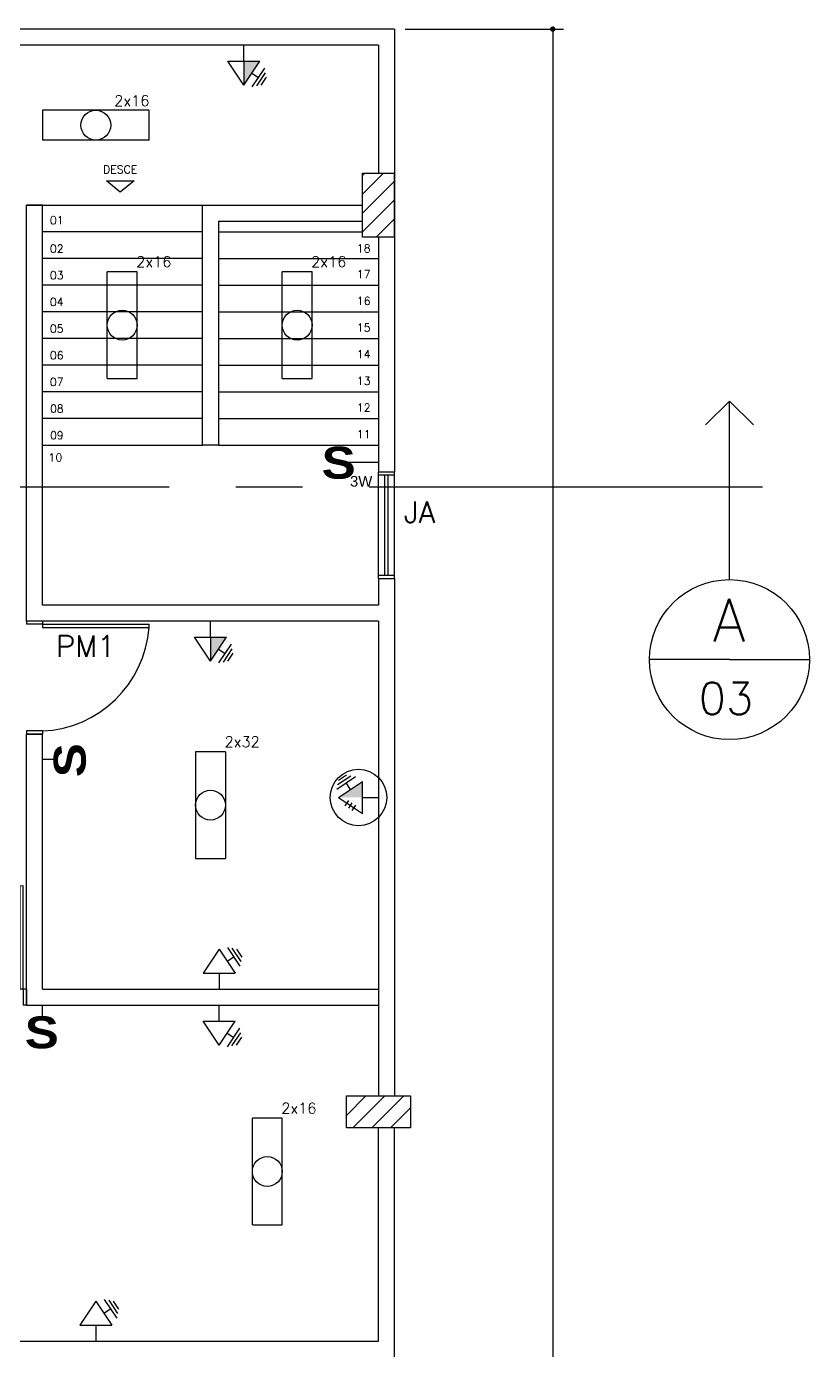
# Model space of a CAD drawing. Header units: millimetres. Extents: x 682 to 1119, y 341 to 434.
# Drawn here: x 1092.23 to 1099.58, y 394.74 to 407.15 of the extents above; entities that cross this region are included whole.
import ezdxf
from ezdxf.enums import TextEntityAlignment as Align

# ---------------------------------------------------------------- set-up
doc = ezdxf.new("R2010")
doc.units = ezdxf.units.MM
doc.linetypes.add('CENTER2', pattern=[1.125, 0.75, -0.125, 0.125, -0.125])
doc.linetypes.add('CENTERX2', pattern=[4, 2.5, -0.5, 0.5, -0.5])
for name, color, linetype in [('ALV', 6, 'Continuous'), ('AR-COTAS-001-C', 1, 'Continuous'), ('AR-ESQUADRIAS_EM_VISTA-002-C', 2, 'Continuous'), ('AR-INDICAÇÕES_GRÁFICAS-002-C', 2, 'Continuous'), ('AR-LINHA_DE_CORTE-007-E', 7, 'CENTER2'), ('AR-PISO_EM_PLANTA-001-C', 1, 'Continuous'), ('AR-TEXTOS_ALTURA_2_5MM-003C', 3, 'Continuous'), ('AR-TEXTOS_ALTURA_3_0MM-003C', 3, 'Continuous'), ('AR-TEXTOS_ALTURA_4_0MM-004-C', 4, 'Continuous'), ('EIXOS', 2, 'Continuous'), ('ESQUADRIAS_2', 2, 'CENTERX2'), ('GARAGEM', 1, 'Continuous'), ('hatch', 253, 'Continuous'), ('Linha fina', 8, 'Continuous'), ('PENA_2', 2, 'Continuous'), ('TEXTO', 2, 'Continuous')]:
    doc.layers.add(name, color=color, linetype=linetype)
doc.styles.add('R60', font='simplex.shx', dxfattribs={"height": 0.08})
doc.styles.add('R80', font='simplex.shx', dxfattribs={"height": 0.1})
doc.styles.add('ROMANS', font='romans')
doc.styles.add('T20', font='simplex.shx', dxfattribs={"height": 0.2})
doc.dimstyles.new('PADRÃO', dxfattribs={"dimscale": 0.05, "dimtxt": 2, "dimasz": 1, "dimexe": 2, "dimexo": 2, "dimgap": 0.5, "dimtad": 1, "dimzin": 5, "dimdsep": 46, "dimtxsty": 'ROMANS', "dimblk1": 'DOT', "dimblk2": 'DOT', "dimsah": 1, "dimcen": 2.5, "dimdle": 0.2, "dimclrd": 1, "dimclre": 1, "dimclrt": 3, "dimadec": 0, "dimazin": 0, "dimtfac": 1, "dimtix": 1, "dimtmove": 2, "dimatfit": 3, "dimldrblk": 'DOT', "dimfxl": 1, "dimtolj": 1, "dimtzin": 1, "dimarcsym": 0})
pattern_1 = [(45, (1057.38948, 367.05532), (-0.08838835, 0.08838835), [])]

# ---------------------------------------------------------------- blocks, each defined once
blk = doc.blocks.new('_DOT')
at = {"color": 0, "linetype": 'ByBlock'}
blk.add_line((-0.5, 0), (-1, 0), dxfattribs=at)
at = {"color": 0, "linetype": 'ByBlock', "const_width": 0.5}
blk.add_lwpolyline([(-0.25, 0, 1), (0.25, 0, 1)], format="xyb", close=True, dxfattribs=at)
blk = doc.blocks.new('*D165')
at = {"layer": 'AR-COTAS-001-C', "color": 1, "linetype": 'ByBlock', "lineweight": -2}
for p, q in [((1095.784, 407.128), (1097.268, 407.128)), ((1097.168, 407.078), (1097.168, 376.778)), ((1095.784, 376.728), (1097.268, 376.728))]:
    blk.add_line(p, q, dxfattribs=at)
at = {"layer": 'DEFPOINTS', "color": 0, "linetype": 'ByBlock'}
for p in [(1095.684, 407.128), (1095.684, 376.728), (1097.168, 376.728)]:
    blk.add_point(p, dxfattribs=at)
at = {"layer": 'AR-COTAS-001-C', "color": 1, "linetype": 'ByBlock', "lineweight": -2, "xscale": 0.05, "yscale": 0.05, "zscale": 0.05}
for p, rotation in [((1097.168, 407.128), 90), ((1097.168, 376.728), 270)]:
    blk.add_blockref('_DOT', p, dxfattribs=dict(at, rotation=rotation))
at = {"layer": 'AR-COTAS-001-C', "color": 3, "linetype": 'ByBlock', "insert": (1097.043, 391.928), "char_height": 0.2, "attachment_point": 5, "rotation": 90, "style": 'ROMANS'}
blk.add_mtext('\\A1;30.30', dxfattribs=at)
blk = doc.blocks.new('A$C24F306F9')
at = {"layer": 'TEXTO', "color": 2, "style": 'ROMANS'}
for s, p in [('01', (0.062, 2.054)), ('02', (0.062, 1.788)), ('03', (0.062, 1.538)), ('04', (0.062, 1.288)), ('05', (0.062, 1.038)), ('06', (0.062, 0.788)), ('07', (0.062, 0.538)), ('08', (0.063, 0.288)), ('09', (0.063, 0.038))]:
    blk.add_text(s, height=0.075, dxfattribs=at).set_placement(p, align=Align.MIDDLE)
blk = doc.blocks.new('PORTA_100')
at = {"layer": 'ESQUADRIAS_2', "linetype": 'Continuous'}
for p, q in [((-0.15, 1.03), (-0.15, 1.06)), ((-0.15, 1.06), (0, 1.06)), ((-0.15, 1.03), (0, 1.03)), ((0, 1.03), (0, 1.06)), ((-0.15, 0.03), (0, 0.03)), ((-0.15, 0), (-0.15, 0.03)), ((-0.15, 0), (0, 0)), ((0, 0), (0, 0.03))]:
    blk.add_line(p, q, dxfattribs=at)
at = {"layer": 'PENA_2', "linetype": 'Continuous', "ltscale": 5}
for p, q in [((-1.15, 0.06), (-1.151, 0.03)), ((-0.15, 0.03), (-1.151, 0.03)), ((-0.15, 0.06), (-1.15, 0.06)), ((-0.15, 0.03), (-0.15, 0.06))]:
    blk.add_line(p, q, dxfattribs=at)
blk.add_arc((-0.104, -0.018), 1.049, 92.5, 175.7538, dxfattribs=at)
blk = doc.blocks.new('porta dupla')
at = {"layer": 'ESQUADRIAS_2', "linetype": 'Continuous'}
for p, q in [((-0.579, -0.8), (-0.579, -0.95)), ((-0.579, -0.8), (-0.549, -0.8)), ((-0.549, -0.8), (-0.549, -0.95)), ((1.391, -0.8), (1.391, -0.95)), ((1.421, -0.8), (1.391, -0.8)), ((1.421, -0.8), (1.421, -0.95)), ((-0.579, -0.95), (-0.549, -0.95)), ((1.421, -0.95), (1.391, -0.95))]:
    blk.add_line(p, q, dxfattribs=at)
at = {"layer": 'PENA_2', "linetype": 'Continuous', "ltscale": 5}
for p, q in [((-0.549, -0.8), (-0.549, 0.17)), ((-0.519, -0.8), (-0.519, 0.17)), ((1.361, -0.8), (1.361, 0.17)), ((1.391, -0.8), (1.391, 0.17)), ((-0.549, -0.8), (-0.519, -0.8)), ((1.391, -0.8), (1.361, -0.8))]:
    blk.add_line(p, q, dxfattribs=at)
for centre, start, end in [((-0.549, -0.8), 0, 90), ((1.391, -0.8), 90, 180)]:
    blk.add_arc(centre, 0.97, start, end, dxfattribs=at)

msp = doc.modelspace()

# ---------------------------------------------------------------- hatches: boundary and pattern name
at = {"layer": 'AR-COTAS-001-C', "linetype": 'Continuous', "ltscale": 5}
h = msp.add_hatch(dxfattribs=at)
h.set_pattern_fill('ANSI31', color=256, style=0)
h.set_pattern_definition(pattern_1)
h.paths.add_polyline_path([(1095.684, 405.778), (1095.384, 405.778), (1095.384, 405.178), (1095.684, 405.178)])
h = msp.add_hatch(dxfattribs=at)
h.set_pattern_fill('ANSI31', color=256, style=0)
h.set_pattern_definition(pattern_1)
h.paths.add_polyline_path([(1095.234, 397.128), (1095.234, 396.828), (1095.834, 396.828), (1095.834, 397.128)])
at = {"layer": 'hatch', "linetype": 'ByBlock', "ltscale": 5}
for points in [[(1094.272, 406.828), (1094.272, 406.603), (1094.422, 406.828)], [(1093.959, 401.428), (1093.959, 401.203), (1094.109, 401.428)], [(1095.384, 400.075), (1095.159, 399.925), (1095.384, 399.925)]]:
    msp.add_hatch(color=256, dxfattribs=at).paths.add_polyline_path(points)

# ---------------------------------------------------------------- linework, layer by layer
at = {"layer": 'ALV'}
for p, q in [((1095.684, 407.128), (1090.084, 407.128)), ((1095.684, 407.128), (1095.684, 402.978)), ((1095.534, 406.978), (1090.234, 406.978)), ((1095.534, 406.978), (1095.534, 405.778)), ((1095.384, 405.778), (1095.684, 405.778)), ((1095.384, 405.178), (1095.384, 405.778)), ((1095.684, 405.178), (1095.684, 405.778)), ((1092.234, 401.578), (1092.234, 405.478)), ((1092.384, 405.478), (1092.234, 405.478)), ((1092.234, 405.478), (1092.384, 405.478)), ((1092.384, 401.728), (1092.384, 405.478)), ((1093.884, 405.478), (1095.384, 405.478)), ((1093.885, 403.228), (1093.884, 405.478)), ((1094.034, 405.328), (1095.384, 405.328)), ((1094.034, 405.328), (1094.034, 403.228)), ((1095.684, 405.178), (1095.384, 405.178)), ((1095.534, 405.178), (1095.534, 402.978)), ((1094.034, 403.228), (1093.885, 403.228)), ((1095.534, 402.978), (1095.684, 402.978)), ((1095.534, 401.978), (1095.534, 401.728)), ((1095.534, 401.978), (1095.684, 401.978)), ((1095.684, 401.978), (1095.684, 397.128)), ((1095.534, 401.728), (1092.384, 401.728)), ((1095.534, 401.578), (1092.234, 401.578)), ((1095.534, 401.578), (1095.534, 397.128)), ((1092.234, 397.978), (1092.234, 400.518)), ((1092.234, 400.518), (1092.384, 400.518)), ((1092.384, 398.128), (1092.384, 400.518)), ((1092.384, 398.128), (1095.534, 398.128)), ((1092.234, 397.978), (1095.534, 397.978)), ((1095.534, 394.828), (1095.534, 396.828)), ((1095.684, 394.678), (1095.684, 396.828)), ((1090.234, 394.828), (1095.534, 394.828))]:
    msp.add_line(p, q, dxfattribs=at)
msp.add_lwpolyline([(1095.234, 397.128), (1095.834, 397.128), (1095.834, 396.828), (1095.234, 396.828)], close=True, dxfattribs=at)
at = {"layer": 'AR-INDICAÇÕES_GRÁFICAS-002-C', "ltscale": 2}
for p, q in [((1098.601, 403.417), (1098.825, 403.64)), ((1098.825, 401.967), (1098.825, 403.64)), ((1099.049, 403.417), (1098.825, 403.64)), ((1098.825, 401.217), (1098.075, 401.217)), ((1098.825, 401.217), (1099.575, 401.217))]:
    msp.add_line(p, q, dxfattribs=at)
msp.add_circle((1098.825, 401.217), 0.75, dxfattribs=at)
at = {"layer": 'AR-LINHA_DE_CORTE-007-E', "linetype": 'CENTER2', "ltscale": 5}
msp.add_line((1089.823, 402.838), (1099.134, 402.838), dxfattribs=at)
at = {"layer": 'AR-PISO_EM_PLANTA-001-C', "linetype": 'ByBlock', "ltscale": 5}
for p, q in [((1095.534, 401.978), (1095.534, 402.978)), ((1095.534, 402.948), (1095.684, 402.948)), ((1095.594, 402.008), (1095.594, 402.948)), ((1095.624, 402.008), (1095.624, 402.948)), ((1095.684, 401.978), (1095.684, 402.978)), ((1095.534, 402.008), (1095.684, 402.008))]:
    msp.add_line(p, q, dxfattribs=at)
at = {"layer": 'AR-TEXTOS_ALTURA_2_5MM-003C', "linetype": 'ByBlock', "ltscale": 2}
for p, q in [((1094.272, 406.828), (1094.272, 406.978)), ((1094.122, 406.828), (1094.272, 406.828)), ((1094.272, 406.603), (1094.122, 406.828)), ((1094.272, 406.828), (1094.422, 406.828)), ((1094.272, 406.828), (1094.272, 406.603)), ((1094.272, 406.603), (1094.422, 406.828)), ((1094.351, 406.586), (1094.468, 406.761)), ((1094.347, 406.715), (1094.41, 406.674)), ((1094.393, 406.595), (1094.476, 406.719)), ((1094.435, 406.603), (1094.485, 406.678)), ((1092.384, 406.368), (1092.384, 406.088)), ((1093.384, 406.368), (1092.384, 406.368)), ((1093.384, 406.088), (1093.384, 406.368)), ((1093.384, 406.088), (1092.384, 406.088)), ((1093.272, 404.853), (1092.992, 404.853)), ((1092.992, 403.853), (1092.992, 404.853)), ((1093.272, 403.853), (1093.272, 404.853)), ((1094.912, 404.853), (1094.632, 404.853)), ((1094.632, 403.853), (1094.632, 404.853)), ((1094.912, 403.853), (1094.912, 404.853)), ((1092.992, 403.853), (1093.272, 403.853)), ((1094.632, 403.853), (1094.912, 403.853)), ((1095.196, 403.067), (1095.534, 403.067)), ((1093.959, 401.428), (1093.959, 401.578)), ((1093.809, 401.428), (1093.959, 401.428)), ((1093.959, 401.203), (1093.809, 401.428)), ((1093.959, 401.428), (1094.109, 401.428)), ((1093.959, 401.428), (1093.959, 401.203)), ((1093.959, 401.203), (1094.109, 401.428)), ((1094.034, 401.315), (1094.097, 401.273)), ((1094.039, 401.186), (1094.155, 401.361)), ((1094.08, 401.194), (1094.163, 401.319)), ((1094.122, 401.203), (1094.172, 401.278)), ((1094.099, 400.353), (1093.819, 400.353)), ((1093.819, 400.353), (1093.819, 399.353)), ((1094.099, 400.353), (1094.099, 399.353)), ((1092.529, 400.28), (1092.384, 400.28)), ((1095.143, 400.004), (1095.318, 400.121)), ((1095.151, 400.046), (1095.276, 400.129)), ((1095.159, 399.925), (1095.384, 400.075)), ((1095.16, 400.088), (1095.235, 400.137)), ((1095.272, 400), (1095.23, 400.063)), ((1095.384, 399.925), (1095.384, 400.075)), ((1095.159, 399.925), (1095.384, 399.775)), ((1095.222, 399.847), (1095.255, 399.897)), ((1095.255, 399.825), (1095.289, 399.875)), ((1095.289, 399.803), (1095.322, 399.853)), ((1095.384, 399.925), (1095.534, 399.925)), ((1095.384, 399.775), (1095.384, 399.925)), ((1093.819, 399.353), (1094.099, 399.353)), ((1094.04, 398.503), (1093.89, 398.278)), ((1094.04, 398.503), (1094.19, 398.278)), ((1094.12, 398.519), (1094.236, 398.344)), ((1094.161, 398.511), (1094.244, 398.386)), ((1094.203, 398.502), (1094.253, 398.428)), ((1094.115, 398.39), (1094.178, 398.432)), ((1093.89, 398.278), (1094.04, 398.278)), ((1094.04, 398.278), (1094.04, 398.128)), ((1094.04, 398.278), (1094.19, 398.278)), ((1092.384, 397.833), (1092.384, 397.978)), ((1094.04, 397.828), (1094.04, 397.978)), ((1093.89, 397.828), (1094.04, 397.828)), ((1094.04, 397.603), (1093.89, 397.828)), ((1094.04, 397.828), (1094.19, 397.828)), ((1094.04, 397.603), (1094.19, 397.828)), ((1094.115, 397.715), (1094.178, 397.674)), ((1094.12, 397.586), (1094.236, 397.761)), ((1094.161, 397.595), (1094.244, 397.719)), ((1094.203, 397.603), (1094.253, 397.678)), ((1094.632, 396.918), (1094.352, 396.918)), ((1094.352, 395.918), (1094.352, 396.918)), ((1094.632, 395.918), (1094.632, 396.918)), ((1094.352, 395.918), (1094.632, 395.918)), ((1092.964, 395.219), (1093.08, 395.044)), ((1092.884, 395.203), (1092.734, 394.978)), ((1092.884, 395.203), (1093.034, 394.978)), ((1092.959, 395.09), (1093.022, 395.132)), ((1093.005, 395.211), (1093.088, 395.086)), ((1093.047, 395.202), (1093.097, 395.128)), ((1092.734, 394.978), (1092.884, 394.978)), ((1092.884, 394.978), (1092.884, 394.828)), ((1092.884, 394.978), (1093.034, 394.978))]:
    msp.add_line(p, q, dxfattribs=at)
for centre, radius in [((1092.884, 406.228), 0.14), ((1093.132, 404.353), 0.14), ((1094.772, 404.353), 0.14), ((1095.347, 399.925), 0.265), ((1093.959, 399.853), 0.14), ((1094.492, 396.418), 0.14)]:
    msp.add_circle(centre, radius, dxfattribs=at)
at = {"layer": 'EIXOS', "linetype": 'ByBlock', "ltscale": 2}
for p, q in [((1092.384, 405.478), (1093.884, 405.478)), ((1093.885, 405.228), (1092.385, 405.228)), ((1094.035, 405.228), (1095.384, 405.228)), ((1093.885, 404.978), (1092.385, 404.978)), ((1094.035, 404.978), (1095.534, 404.978)), ((1093.884, 404.728), (1092.384, 404.728)), ((1094.034, 404.728), (1095.534, 404.728)), ((1093.884, 404.478), (1092.384, 404.478)), ((1094.034, 404.478), (1095.534, 404.478)), ((1093.884, 404.228), (1092.384, 404.228)), ((1094.034, 404.228), (1095.534, 404.228)), ((1093.884, 403.978), (1092.384, 403.978)), ((1094.034, 403.978), (1095.534, 403.978)), ((1093.884, 403.728), (1092.384, 403.728)), ((1094.034, 403.728), (1095.534, 403.728)), ((1093.884, 403.478), (1092.384, 403.478)), ((1094.034, 403.478), (1095.534, 403.478)), ((1092.385, 403.228), (1093.885, 403.228)), ((1094.034, 403.228), (1095.534, 403.228))]:
    msp.add_line(p, q, dxfattribs=at)
at = {"layer": 'GARAGEM'}
for p, q in [((1093.114, 405.598), (1092.984, 405.706)), ((1092.984, 405.706), (1093.243, 405.706)), ((1093.243, 405.706), (1093.114, 405.598))]:
    msp.add_line(p, q, dxfattribs=at)

# ---------------------------------------------------------------- block references
at = {"layer": 'AR-ESQUADRIAS_EM_VISTA-002-C', "linetype": 'ByBlock', "ltscale": 5, "rotation": 180}
msp.add_blockref('PORTA_100', (1092.234, 401.578), dxfattribs=at)
at = {"layer": 'AR-PISO_EM_PLANTA-001-C', "linetype": 'ByBlock', "ltscale": 5}
msp.add_blockref('A$C24F306F9', (1092.456, 403.282), dxfattribs=at)
at = {"layer": 'Linha fina', "linetype": 'ByBlock', "ltscale": 5}
msp.add_blockref('porta dupla', (1090.813, 398.928), dxfattribs=at)

# ---------------------------------------------------------------- texts
at = {"layer": 'AR-TEXTOS_ALTURA_2_5MM-003C', "linetype": 'ByBlock', "ltscale": 2, "attachment_point": 5, "style": 'R60'}
for s, insert, char_height, width in [('2x16', (1093.222, 406.457), 0.1, 3.40664), ('2x16', (1093.428, 404.947), 0.1, 3.40664), ('2x16', (1095.068, 404.947), 0.1, 3.40664), ('{\\fArial Black|b0|i0|c0|p34;S}', (1095.161, 403.061), 0.3, 10.21992), ('{\\fArial|b0|i0|c0|p34;3W}', (1095.372, 402.888), 0.1, 3.40664), ('JA', (1095.919, 402.598), 0.2, 10), ('PM1', (1092.789, 401.343), 0.2, 10), ('2x32', (1094.256, 400.447), 0.1, 3.40664), ('2x16', (1094.788, 397.012), 0.1, 3.40664)]:
    msp.add_mtext(s, dxfattribs=dict(at, insert=insert, char_height=char_height, width=width))
at = {"layer": 'AR-TEXTOS_ALTURA_2_5MM-003C', "linetype": 'ByBlock', "ltscale": 2, "char_height": 0.3, "width": 10.21992, "attachment_point": 5, "style": 'R60'}
for insert, rotation in [((1092.642, 400.274), 90), ((1092.378, 397.721), 0)]:
    msp.add_mtext('{\\fArial Black|b0|i0|c0|p34;S}', dxfattribs=dict(at, insert=insert, rotation=rotation))
at = {"layer": 'AR-TEXTOS_ALTURA_3_0MM-003C', "style": 'T20'}
msp.add_text('03', height=0.3, dxfattribs=at).set_placement((1098.535, 400.704))
at = {"layer": 'AR-TEXTOS_ALTURA_4_0MM-004-C', "ltscale": 2, "style": 'R80'}
msp.add_text('A', height=0.4, dxfattribs=at).set_placement((1098.668, 401.386))
at = {"layer": 'TEXTO', "color": 2, "style": 'ROMANS'}
msp.add_text('DESCE', height=0.075, rotation=0.0022, dxfattribs=at).set_placement((1093.113, 405.813), align=Align.MIDDLE)
for s, p in [('18', (1095.396, 405.072)), ('17', (1095.396, 404.83)), ('16', (1095.396, 404.58)), ('15', (1095.396, 404.33)), ('14', (1095.396, 404.08)), ('13', (1095.396, 403.83)), ('12', (1095.396, 403.58)), ('11', (1095.396, 403.33)), ('10', (1092.505, 403.112))]:
    msp.add_text(s, height=0.075, dxfattribs=at).set_placement(p, align=Align.MIDDLE)

# ---------------------------------------------------------------- dimensions: what is measured, and where the dimension line sits
at = {"layer": 'AR-COTAS-001-C', "linetype": 'ByBlock', "ltscale": 2}
dim = msp.add_linear_dim(base=(1097.168, 376.728), p1=(1095.684, 407.128), p2=(1095.684, 376.728), angle=90, text='30.30', dimstyle='PADRÃO', override={"dimtxt": 4}, dxfattribs=at)
dim.commit()
dim.dimension.update_dxf_attribs({"geometry": '*D165', "text_midpoint": (1097.043, 391.928)})

doc.saveas('drawing.dxf')
